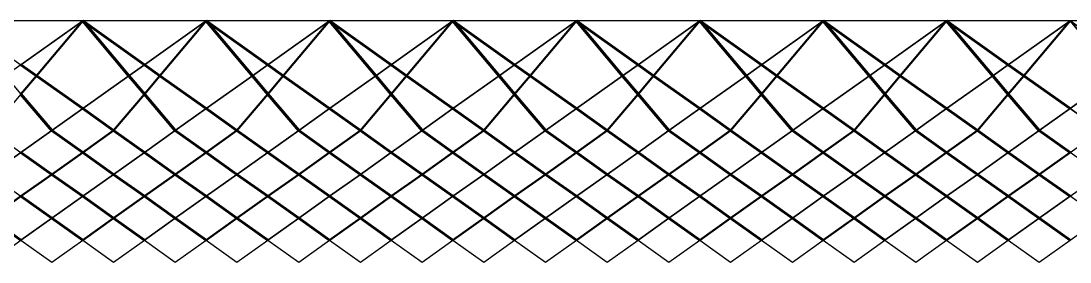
# Model space of a CAD drawing. Extents: x 0 to 143, y 53 to 59.
# Drawn here: x 92.1 to 118.2, y 52.94 to 58.95 of the extents above; entities that cross this region are included whole.
import ezdxf

# ---------------------------------------------------------------- set-up
doc = ezdxf.new("R2010")
doc.units = 0
doc.header["$MEASUREMENT"] = 0
doc.layers.add('Concrete bases', color=31, linetype='CONTINUOUS')
doc.layers.add('Faces', color=7, linetype='CONTINUOUS')
for name, color, linetype, lineweight in [('Tendons 1 internal', 50, 'CONTINUOUS', 50), ('Tendons 2 external', 201, 'CONTINUOUS', 35), ('Tendons 3 middle', 170, 'CONTINUOUS', 60)]:
    doc.layers.add(name, color=color, linetype=linetype, lineweight=lineweight)

msp = doc.modelspace()

# ---------------------------------------------------------------- linework, layer by layer
at = {"layer": 'Concrete bases'}
for points in [[(93.635, 58.948), (90.565, 58.948), (92.1, 57.857)], [(93.635, 58.948), (92.1, 57.857), (92.484, 57.584)], [(93.635, 58.948), (92.484, 57.584), (93.635, 56.765), (94.786, 57.584)], [(93.635, 58.948), (94.786, 57.584), (95.17, 57.857)], [(96.705, 58.948), (93.635, 58.948), (95.17, 57.857)], [(96.705, 58.948), (95.17, 57.857), (95.554, 57.584)], [(96.705, 58.948), (95.554, 57.584), (96.705, 56.765), (97.856, 57.584)], [(99.775, 58.948), (96.705, 58.948), (98.24, 57.857)], [(96.705, 58.948), (97.856, 57.584), (98.24, 57.857)], [(99.775, 58.948), (98.24, 57.857), (98.624, 57.584)], [(99.775, 58.948), (98.624, 57.584), (99.775, 56.765), (100.926, 57.584)], [(99.775, 58.948), (100.926, 57.584), (101.31, 57.857)], [(102.845, 58.948), (99.775, 58.948), (101.31, 57.857)], [(102.845, 58.948), (101.31, 57.857), (101.694, 57.584)], [(102.845, 58.948), (101.694, 57.584), (102.845, 56.765), (103.996, 57.584)], [(105.915, 58.948), (102.845, 58.948), (104.38, 57.857)], [(102.845, 58.948), (103.996, 57.584), (104.38, 57.857)], [(105.915, 58.948), (104.38, 57.857), (104.764, 57.584)], [(105.915, 58.948), (104.764, 57.584), (105.915, 56.765), (107.066, 57.584)], [(108.985, 58.948), (105.915, 58.948), (107.45, 57.857)], [(105.915, 58.948), (107.066, 57.584), (107.45, 57.857)], [(108.985, 58.948), (107.45, 57.857), (107.834, 57.584)], [(108.985, 58.948), (107.834, 57.584), (108.985, 56.765), (110.136, 57.584)], [(108.985, 58.948), (110.136, 57.584), (110.52, 57.857)], [(112.055, 58.948), (108.985, 58.948), (110.52, 57.857)], [(112.055, 58.948), (110.52, 57.857), (110.904, 57.584)], [(112.055, 58.948), (110.904, 57.584), (112.055, 56.765), (113.206, 57.584)], [(112.055, 58.948), (113.206, 57.584), (113.59, 57.857)], [(115.125, 58.948), (112.055, 58.948), (113.59, 57.857)], [(115.125, 58.948), (113.59, 57.857), (113.974, 57.584)], [(115.125, 58.948), (113.974, 57.584), (115.125, 56.765), (116.276, 57.584)], [(118.195, 58.948), (115.125, 58.948), (116.66, 57.857)], [(115.125, 58.948), (116.276, 57.584), (116.66, 57.857)], [(118.195, 58.948), (116.66, 57.857), (117.044, 57.584)], [(118.195, 58.948), (117.044, 57.584), (118.195, 56.765), (119.346, 57.584)], [(118.195, 58.948), (119.346, 57.584), (119.73, 57.857)], [(121.265, 58.948), (118.195, 58.948), (119.73, 57.857)], [(92.484, 57.584), (92.1, 57.857), (91.716, 57.584), (92.1, 57.129)], [(95.554, 57.584), (95.17, 57.857), (94.786, 57.584), (95.17, 57.129)], [(98.624, 57.584), (98.24, 57.857), (97.856, 57.584), (98.24, 57.129)], [(101.694, 57.584), (101.31, 57.857), (100.926, 57.584), (101.31, 57.129)], [(104.764, 57.584), (104.38, 57.857), (103.996, 57.584), (104.38, 57.129)], [(107.834, 57.584), (107.45, 57.857), (107.066, 57.584), (107.45, 57.129)], [(110.904, 57.584), (110.52, 57.857), (110.136, 57.584), (110.52, 57.129)], [(113.974, 57.584), (113.59, 57.857), (113.206, 57.584), (113.59, 57.129)], [(117.044, 57.584), (116.66, 57.857), (116.276, 57.584), (116.66, 57.129)], [(92.484, 57.584), (92.1, 57.129), (92.868, 56.219), (93.635, 56.765)], [(95.17, 57.129), (94.786, 57.584), (93.635, 56.765), (94.403, 56.219)], [(95.554, 57.584), (95.17, 57.129), (95.938, 56.219), (96.705, 56.765)], [(98.24, 57.129), (97.856, 57.584), (96.705, 56.765), (97.473, 56.219)], [(99.775, 56.765), (98.624, 57.584), (98.24, 57.129), (99.008, 56.219)], [(101.31, 57.129), (100.926, 57.584), (99.775, 56.765), (100.543, 56.219)], [(101.694, 57.584), (101.31, 57.129), (102.078, 56.219), (102.845, 56.765)], [(104.38, 57.129), (103.996, 57.584), (102.845, 56.765), (103.613, 56.219)], [(105.915, 56.765), (104.764, 57.584), (104.38, 57.129), (105.148, 56.219)], [(107.45, 57.129), (107.066, 57.584), (105.915, 56.765), (106.683, 56.219)], [(108.985, 56.765), (107.834, 57.584), (107.45, 57.129), (108.218, 56.219)], [(110.52, 57.129), (110.136, 57.584), (108.985, 56.765), (109.753, 56.219)], [(110.904, 57.584), (110.52, 57.129), (111.288, 56.219), (112.055, 56.765)], [(113.59, 57.129), (113.206, 57.584), (112.055, 56.765), (112.823, 56.219)], [(113.974, 57.584), (113.59, 57.129), (114.358, 56.219), (115.125, 56.765)], [(116.66, 57.129), (116.276, 57.584), (115.125, 56.765), (115.893, 56.219)], [(118.195, 56.765), (117.044, 57.584), (116.66, 57.129), (117.428, 56.219)], [(119.73, 57.129), (119.346, 57.584), (118.195, 56.765), (118.963, 56.219)], [(92.868, 56.219), (92.1, 57.129), (91.333, 56.219), (92.1, 55.673)], [(95.938, 56.219), (95.17, 57.129), (94.403, 56.219), (95.17, 55.673)], [(99.008, 56.219), (98.24, 57.129), (97.473, 56.219), (98.24, 55.673)], [(102.078, 56.219), (101.31, 57.129), (100.543, 56.219), (101.31, 55.673)], [(105.148, 56.219), (104.38, 57.129), (103.613, 56.219), (104.38, 55.673)], [(108.218, 56.219), (107.45, 57.129), (106.683, 56.219), (107.45, 55.673)], [(111.288, 56.219), (110.52, 57.129), (109.753, 56.219), (110.52, 55.673)], [(114.358, 56.219), (113.59, 57.129), (112.823, 56.219), (113.59, 55.673)], [(117.428, 56.219), (116.66, 57.129), (115.893, 56.219), (116.66, 55.673)], [(93.635, 56.765), (92.868, 56.219), (93.635, 55.673), (94.403, 56.219)], [(96.705, 56.765), (95.938, 56.219), (96.705, 55.673), (97.473, 56.219)], [(99.775, 56.765), (99.008, 56.219), (99.775, 55.673), (100.543, 56.219)], [(102.845, 56.765), (102.078, 56.219), (102.845, 55.673), (103.613, 56.219)], [(105.915, 56.765), (105.148, 56.219), (105.915, 55.673), (106.683, 56.219)], [(108.985, 56.765), (108.218, 56.219), (108.985, 55.673), (109.753, 56.219)], [(112.055, 56.765), (111.288, 56.219), (112.055, 55.673), (112.823, 56.219)], [(115.125, 56.765), (114.358, 56.219), (115.125, 55.673), (115.893, 56.219)], [(118.195, 56.765), (117.428, 56.219), (118.195, 55.673), (118.963, 56.219)], [(92.868, 56.219), (92.1, 55.673), (92.868, 55.128), (93.635, 55.673)], [(94.403, 56.219), (93.635, 55.673), (94.403, 55.128), (95.17, 55.673)], [(95.938, 56.219), (95.17, 55.673), (95.938, 55.128), (96.705, 55.673)], [(97.473, 56.219), (96.705, 55.673), (97.473, 55.128), (98.24, 55.673)], [(99.008, 56.219), (98.24, 55.673), (99.008, 55.128), (99.775, 55.673)], [(100.543, 56.219), (99.775, 55.673), (100.543, 55.128), (101.31, 55.673)], [(102.078, 56.219), (101.31, 55.673), (102.078, 55.128), (102.845, 55.673)], [(103.613, 56.219), (102.845, 55.673), (103.613, 55.128), (104.38, 55.673)], [(105.148, 56.219), (104.38, 55.673), (105.148, 55.128), (105.915, 55.673)], [(106.683, 56.219), (105.915, 55.673), (106.683, 55.128), (107.45, 55.673)], [(108.218, 56.219), (107.45, 55.673), (108.218, 55.128), (108.985, 55.673)], [(109.753, 56.219), (108.985, 55.673), (109.753, 55.128), (110.52, 55.673)], [(111.288, 56.219), (110.52, 55.673), (111.288, 55.128), (112.055, 55.673)], [(112.823, 56.219), (112.055, 55.673), (112.823, 55.128), (113.59, 55.673)], [(114.358, 56.219), (113.59, 55.673), (114.358, 55.128), (115.125, 55.673)], [(115.893, 56.219), (115.125, 55.673), (115.893, 55.128), (116.66, 55.673)], [(117.428, 56.219), (116.66, 55.673), (117.428, 55.128), (118.195, 55.673)], [(92.1, 55.673), (91.333, 55.128), (92.1, 54.582), (92.868, 55.128)], [(93.635, 55.673), (92.868, 55.128), (93.635, 54.582), (94.403, 55.128)], [(95.17, 55.673), (94.403, 55.128), (95.17, 54.582), (95.938, 55.128)], [(96.705, 55.673), (95.938, 55.128), (96.705, 54.582), (97.473, 55.128)], [(98.24, 55.673), (97.473, 55.128), (98.24, 54.582), (99.008, 55.128)], [(99.775, 55.673), (99.008, 55.128), (99.775, 54.582), (100.543, 55.128)], [(101.31, 55.673), (100.543, 55.128), (101.31, 54.582), (102.078, 55.128)], [(102.845, 55.673), (102.078, 55.128), (102.845, 54.582), (103.613, 55.128)], [(104.38, 55.673), (103.613, 55.128), (104.38, 54.582), (105.148, 55.128)], [(105.915, 55.673), (105.148, 55.128), (105.915, 54.582), (106.683, 55.128)], [(107.45, 55.673), (106.683, 55.128), (107.45, 54.582), (108.218, 55.128)], [(108.985, 55.673), (108.218, 55.128), (108.985, 54.582), (109.753, 55.128)], [(110.52, 55.673), (109.753, 55.128), (110.52, 54.582), (111.288, 55.128)], [(112.055, 55.673), (111.288, 55.128), (112.055, 54.582), (112.823, 55.128)], [(113.59, 55.673), (112.823, 55.128), (113.59, 54.582), (114.358, 55.128)], [(115.125, 55.673), (114.358, 55.128), (115.125, 54.582), (115.893, 55.128)], [(116.66, 55.673), (115.893, 55.128), (116.66, 54.582), (117.428, 55.128)], [(118.195, 55.673), (117.428, 55.128), (118.195, 54.582), (118.963, 55.128)], [(92.868, 55.128), (92.1, 54.582), (92.868, 54.036), (93.635, 54.582)], [(94.403, 55.128), (93.635, 54.582), (94.403, 54.036), (95.17, 54.582)], [(95.938, 55.128), (95.17, 54.582), (95.938, 54.036), (96.705, 54.582)], [(97.473, 55.128), (96.705, 54.582), (97.473, 54.036), (98.24, 54.582)], [(99.008, 55.128), (98.24, 54.582), (99.008, 54.036), (99.775, 54.582)], [(100.543, 55.128), (99.775, 54.582), (100.543, 54.036), (101.31, 54.582)], [(102.078, 55.128), (101.31, 54.582), (102.078, 54.036), (102.845, 54.582)], [(103.613, 55.128), (102.845, 54.582), (103.613, 54.036), (104.38, 54.582)], [(105.148, 55.128), (104.38, 54.582), (105.148, 54.036), (105.915, 54.582)], [(106.683, 55.128), (105.915, 54.582), (106.683, 54.036), (107.45, 54.582)], [(108.218, 55.128), (107.45, 54.582), (108.218, 54.036), (108.985, 54.582)], [(109.753, 55.128), (108.985, 54.582), (109.753, 54.036), (110.52, 54.582)], [(111.288, 55.128), (110.52, 54.582), (111.288, 54.036), (112.055, 54.582)], [(112.823, 55.128), (112.055, 54.582), (112.823, 54.036), (113.59, 54.582)], [(114.358, 55.128), (113.59, 54.582), (114.358, 54.036), (115.125, 54.582)], [(115.893, 55.128), (115.125, 54.582), (115.893, 54.036), (116.66, 54.582)], [(117.428, 55.128), (116.66, 54.582), (117.428, 54.036), (118.195, 54.582)], [(92.1, 54.582), (91.333, 54.036), (92.1, 53.49), (92.868, 54.036)], [(93.635, 54.582), (92.868, 54.036), (93.635, 53.49), (94.403, 54.036)], [(95.17, 54.582), (94.403, 54.036), (95.17, 53.49), (95.938, 54.036)], [(96.705, 54.582), (95.938, 54.036), (96.705, 53.49), (97.473, 54.036)], [(98.24, 54.582), (97.473, 54.036), (98.24, 53.49), (99.008, 54.036)], [(99.775, 54.582), (99.008, 54.036), (99.775, 53.49), (100.543, 54.036)], [(101.31, 54.582), (100.543, 54.036), (101.31, 53.49), (102.078, 54.036)], [(102.845, 54.582), (102.078, 54.036), (102.845, 53.49), (103.613, 54.036)], [(104.38, 54.582), (103.613, 54.036), (104.38, 53.49), (105.148, 54.036)], [(105.915, 54.582), (105.148, 54.036), (105.915, 53.49), (106.683, 54.036)], [(107.45, 54.582), (106.683, 54.036), (107.45, 53.49), (108.218, 54.036)], [(108.985, 54.582), (108.218, 54.036), (108.985, 53.49), (109.753, 54.036)], [(110.52, 54.582), (109.753, 54.036), (110.52, 53.49), (111.288, 54.036)], [(112.055, 54.582), (111.288, 54.036), (112.055, 53.49), (112.823, 54.036)], [(113.59, 54.582), (112.823, 54.036), (113.59, 53.49), (114.358, 54.036)], [(115.125, 54.582), (114.358, 54.036), (115.125, 53.49), (115.893, 54.036)], [(116.66, 54.582), (115.893, 54.036), (116.66, 53.49), (117.428, 54.036)], [(118.195, 54.582), (117.428, 54.036), (118.195, 53.49), (118.963, 54.036)], [(91.333, 54.036), (90.565, 53.49), (91.333, 52.944), (92.1, 53.49)], [(92.868, 54.036), (92.1, 53.49), (92.868, 52.944), (93.635, 53.49)], [(94.403, 54.036), (93.635, 53.49), (94.403, 52.944), (95.17, 53.49)], [(95.938, 54.036), (95.17, 53.49), (95.938, 52.944), (96.705, 53.49)], [(97.473, 54.036), (96.705, 53.49), (97.473, 52.944), (98.24, 53.49)], [(99.008, 54.036), (98.24, 53.49), (99.008, 52.944), (99.775, 53.49)], [(100.543, 54.036), (99.775, 53.49), (100.543, 52.944), (101.31, 53.49)], [(102.078, 54.036), (101.31, 53.49), (102.078, 52.944), (102.845, 53.49)], [(103.613, 54.036), (102.845, 53.49), (103.613, 52.944), (104.38, 53.49)], [(105.148, 54.036), (104.38, 53.49), (105.148, 52.944), (105.915, 53.49)], [(106.683, 54.036), (105.915, 53.49), (106.683, 52.944), (107.45, 53.49)], [(108.218, 54.036), (107.45, 53.49), (108.218, 52.944), (108.985, 53.49)], [(109.753, 54.036), (108.985, 53.49), (109.753, 52.944), (110.52, 53.49)], [(111.288, 54.036), (110.52, 53.49), (111.288, 52.944), (112.055, 53.49)], [(112.823, 54.036), (112.055, 53.49), (112.823, 52.944), (113.59, 53.49)], [(114.358, 54.036), (113.59, 53.49), (114.358, 52.944), (115.125, 53.49)], [(115.893, 54.036), (115.125, 53.49), (115.893, 52.944), (116.66, 53.49)], [(117.428, 54.036), (116.66, 53.49), (117.428, 52.944), (118.195, 53.49)]]:
    msp.add_lwpolyline(points, close=True, dxfattribs=at)
at = {"layer": 'Faces'}
for points in [[(93.635, 58.948), (90.565, 58.948), (92.1, 57.857)], [(93.635, 58.948), (92.1, 57.857), (92.484, 57.584)], [(93.635, 58.948), (92.484, 57.584), (93.635, 56.765), (94.786, 57.584)], [(93.635, 58.948), (94.786, 57.584), (95.17, 57.857)], [(96.705, 58.948), (93.635, 58.948), (95.17, 57.857)], [(96.705, 58.948), (95.17, 57.857), (95.554, 57.584)], [(96.705, 58.948), (95.554, 57.584), (96.705, 56.765), (97.856, 57.584)], [(99.775, 58.948), (96.705, 58.948), (98.24, 57.857)], [(96.705, 58.948), (97.856, 57.584), (98.24, 57.857)], [(99.775, 58.948), (98.24, 57.857), (98.624, 57.584)], [(99.775, 58.948), (98.624, 57.584), (99.775, 56.765), (100.926, 57.584)], [(99.775, 58.948), (100.926, 57.584), (101.31, 57.857)], [(102.845, 58.948), (99.775, 58.948), (101.31, 57.857)], [(102.845, 58.948), (101.31, 57.857), (101.694, 57.584)], [(102.845, 58.948), (101.694, 57.584), (102.845, 56.765), (103.996, 57.584)], [(105.915, 58.948), (102.845, 58.948), (104.38, 57.857)], [(102.845, 58.948), (103.996, 57.584), (104.38, 57.857)], [(105.915, 58.948), (104.38, 57.857), (104.764, 57.584)], [(105.915, 58.948), (104.764, 57.584), (105.915, 56.765), (107.066, 57.584)], [(108.985, 58.948), (105.915, 58.948), (107.45, 57.857)], [(105.915, 58.948), (107.066, 57.584), (107.45, 57.857)], [(108.985, 58.948), (107.45, 57.857), (107.834, 57.584)], [(108.985, 58.948), (107.834, 57.584), (108.985, 56.765), (110.136, 57.584)], [(108.985, 58.948), (110.136, 57.584), (110.52, 57.857)], [(112.055, 58.948), (108.985, 58.948), (110.52, 57.857)], [(112.055, 58.948), (110.52, 57.857), (110.904, 57.584)], [(112.055, 58.948), (110.904, 57.584), (112.055, 56.765), (113.206, 57.584)], [(112.055, 58.948), (113.206, 57.584), (113.59, 57.857)], [(115.125, 58.948), (112.055, 58.948), (113.59, 57.857)], [(115.125, 58.948), (113.59, 57.857), (113.974, 57.584)], [(115.125, 58.948), (113.974, 57.584), (115.125, 56.765), (116.276, 57.584)], [(118.195, 58.948), (115.125, 58.948), (116.66, 57.857)], [(115.125, 58.948), (116.276, 57.584), (116.66, 57.857)], [(118.195, 58.948), (116.66, 57.857), (117.044, 57.584)], [(118.195, 58.948), (117.044, 57.584), (118.195, 56.765), (119.346, 57.584)], [(118.195, 58.948), (119.346, 57.584), (119.73, 57.857)], [(121.265, 58.948), (118.195, 58.948), (119.73, 57.857)], [(92.484, 57.584), (92.1, 57.857), (91.716, 57.584), (92.1, 57.129)], [(95.554, 57.584), (95.17, 57.857), (94.786, 57.584), (95.17, 57.129)], [(98.624, 57.584), (98.24, 57.857), (97.856, 57.584), (98.24, 57.129)], [(101.694, 57.584), (101.31, 57.857), (100.926, 57.584), (101.31, 57.129)], [(104.764, 57.584), (104.38, 57.857), (103.996, 57.584), (104.38, 57.129)], [(107.834, 57.584), (107.45, 57.857), (107.066, 57.584), (107.45, 57.129)], [(110.904, 57.584), (110.52, 57.857), (110.136, 57.584), (110.52, 57.129)], [(113.974, 57.584), (113.59, 57.857), (113.206, 57.584), (113.59, 57.129)], [(117.044, 57.584), (116.66, 57.857), (116.276, 57.584), (116.66, 57.129)], [(92.484, 57.584), (92.1, 57.129), (92.868, 56.219), (93.635, 56.765)], [(95.17, 57.129), (94.786, 57.584), (93.635, 56.765), (94.403, 56.219)], [(95.554, 57.584), (95.17, 57.129), (95.938, 56.219), (96.705, 56.765)], [(98.24, 57.129), (97.856, 57.584), (96.705, 56.765), (97.473, 56.219)], [(99.775, 56.765), (98.624, 57.584), (98.24, 57.129), (99.008, 56.219)], [(101.31, 57.129), (100.926, 57.584), (99.775, 56.765), (100.543, 56.219)], [(101.694, 57.584), (101.31, 57.129), (102.078, 56.219), (102.845, 56.765)], [(104.38, 57.129), (103.996, 57.584), (102.845, 56.765), (103.613, 56.219)], [(105.915, 56.765), (104.764, 57.584), (104.38, 57.129), (105.148, 56.219)], [(107.45, 57.129), (107.066, 57.584), (105.915, 56.765), (106.683, 56.219)], [(108.985, 56.765), (107.834, 57.584), (107.45, 57.129), (108.218, 56.219)], [(110.52, 57.129), (110.136, 57.584), (108.985, 56.765), (109.753, 56.219)], [(110.904, 57.584), (110.52, 57.129), (111.288, 56.219), (112.055, 56.765)], [(113.59, 57.129), (113.206, 57.584), (112.055, 56.765), (112.823, 56.219)], [(113.974, 57.584), (113.59, 57.129), (114.358, 56.219), (115.125, 56.765)], [(116.66, 57.129), (116.276, 57.584), (115.125, 56.765), (115.893, 56.219)], [(118.195, 56.765), (117.044, 57.584), (116.66, 57.129), (117.428, 56.219)], [(119.73, 57.129), (119.346, 57.584), (118.195, 56.765), (118.963, 56.219)], [(92.868, 56.219), (92.1, 57.129), (91.333, 56.219), (92.1, 55.673)], [(95.938, 56.219), (95.17, 57.129), (94.403, 56.219), (95.17, 55.673)], [(99.008, 56.219), (98.24, 57.129), (97.473, 56.219), (98.24, 55.673)], [(102.078, 56.219), (101.31, 57.129), (100.543, 56.219), (101.31, 55.673)], [(105.148, 56.219), (104.38, 57.129), (103.613, 56.219), (104.38, 55.673)], [(108.218, 56.219), (107.45, 57.129), (106.683, 56.219), (107.45, 55.673)], [(111.288, 56.219), (110.52, 57.129), (109.753, 56.219), (110.52, 55.673)], [(114.358, 56.219), (113.59, 57.129), (112.823, 56.219), (113.59, 55.673)], [(117.428, 56.219), (116.66, 57.129), (115.893, 56.219), (116.66, 55.673)], [(93.635, 56.765), (92.868, 56.219), (93.635, 55.673), (94.403, 56.219)], [(96.705, 56.765), (95.938, 56.219), (96.705, 55.673), (97.473, 56.219)], [(99.775, 56.765), (99.008, 56.219), (99.775, 55.673), (100.543, 56.219)], [(102.845, 56.765), (102.078, 56.219), (102.845, 55.673), (103.613, 56.219)], [(105.915, 56.765), (105.148, 56.219), (105.915, 55.673), (106.683, 56.219)], [(108.985, 56.765), (108.218, 56.219), (108.985, 55.673), (109.753, 56.219)], [(112.055, 56.765), (111.288, 56.219), (112.055, 55.673), (112.823, 56.219)], [(115.125, 56.765), (114.358, 56.219), (115.125, 55.673), (115.893, 56.219)], [(118.195, 56.765), (117.428, 56.219), (118.195, 55.673), (118.963, 56.219)], [(92.868, 56.219), (92.1, 55.673), (92.868, 55.128), (93.635, 55.673)], [(94.403, 56.219), (93.635, 55.673), (94.403, 55.128), (95.17, 55.673)], [(95.938, 56.219), (95.17, 55.673), (95.938, 55.128), (96.705, 55.673)], [(97.473, 56.219), (96.705, 55.673), (97.473, 55.128), (98.24, 55.673)], [(99.008, 56.219), (98.24, 55.673), (99.008, 55.128), (99.775, 55.673)], [(100.543, 56.219), (99.775, 55.673), (100.543, 55.128), (101.31, 55.673)], [(102.078, 56.219), (101.31, 55.673), (102.078, 55.128), (102.845, 55.673)], [(103.613, 56.219), (102.845, 55.673), (103.613, 55.128), (104.38, 55.673)], [(105.148, 56.219), (104.38, 55.673), (105.148, 55.128), (105.915, 55.673)], [(106.683, 56.219), (105.915, 55.673), (106.683, 55.128), (107.45, 55.673)], [(108.218, 56.219), (107.45, 55.673), (108.218, 55.128), (108.985, 55.673)], [(109.753, 56.219), (108.985, 55.673), (109.753, 55.128), (110.52, 55.673)], [(111.288, 56.219), (110.52, 55.673), (111.288, 55.128), (112.055, 55.673)], [(112.823, 56.219), (112.055, 55.673), (112.823, 55.128), (113.59, 55.673)], [(114.358, 56.219), (113.59, 55.673), (114.358, 55.128), (115.125, 55.673)], [(115.893, 56.219), (115.125, 55.673), (115.893, 55.128), (116.66, 55.673)], [(117.428, 56.219), (116.66, 55.673), (117.428, 55.128), (118.195, 55.673)], [(92.1, 55.673), (91.333, 55.128), (92.1, 54.582), (92.868, 55.128)], [(93.635, 55.673), (92.868, 55.128), (93.635, 54.582), (94.403, 55.128)], [(95.17, 55.673), (94.403, 55.128), (95.17, 54.582), (95.938, 55.128)], [(96.705, 55.673), (95.938, 55.128), (96.705, 54.582), (97.473, 55.128)], [(98.24, 55.673), (97.473, 55.128), (98.24, 54.582), (99.008, 55.128)], [(99.775, 55.673), (99.008, 55.128), (99.775, 54.582), (100.543, 55.128)], [(101.31, 55.673), (100.543, 55.128), (101.31, 54.582), (102.078, 55.128)], [(102.845, 55.673), (102.078, 55.128), (102.845, 54.582), (103.613, 55.128)], [(104.38, 55.673), (103.613, 55.128), (104.38, 54.582), (105.148, 55.128)], [(105.915, 55.673), (105.148, 55.128), (105.915, 54.582), (106.683, 55.128)], [(107.45, 55.673), (106.683, 55.128), (107.45, 54.582), (108.218, 55.128)], [(108.985, 55.673), (108.218, 55.128), (108.985, 54.582), (109.753, 55.128)], [(110.52, 55.673), (109.753, 55.128), (110.52, 54.582), (111.288, 55.128)], [(112.055, 55.673), (111.288, 55.128), (112.055, 54.582), (112.823, 55.128)], [(113.59, 55.673), (112.823, 55.128), (113.59, 54.582), (114.358, 55.128)], [(115.125, 55.673), (114.358, 55.128), (115.125, 54.582), (115.893, 55.128)], [(116.66, 55.673), (115.893, 55.128), (116.66, 54.582), (117.428, 55.128)], [(118.195, 55.673), (117.428, 55.128), (118.195, 54.582), (118.963, 55.128)], [(92.868, 55.128), (92.1, 54.582), (92.868, 54.036), (93.635, 54.582)], [(94.403, 55.128), (93.635, 54.582), (94.403, 54.036), (95.17, 54.582)], [(95.938, 55.128), (95.17, 54.582), (95.938, 54.036), (96.705, 54.582)], [(97.473, 55.128), (96.705, 54.582), (97.473, 54.036), (98.24, 54.582)], [(99.008, 55.128), (98.24, 54.582), (99.008, 54.036), (99.775, 54.582)], [(100.543, 55.128), (99.775, 54.582), (100.543, 54.036), (101.31, 54.582)], [(102.078, 55.128), (101.31, 54.582), (102.078, 54.036), (102.845, 54.582)], [(103.613, 55.128), (102.845, 54.582), (103.613, 54.036), (104.38, 54.582)], [(105.148, 55.128), (104.38, 54.582), (105.148, 54.036), (105.915, 54.582)], [(106.683, 55.128), (105.915, 54.582), (106.683, 54.036), (107.45, 54.582)], [(108.218, 55.128), (107.45, 54.582), (108.218, 54.036), (108.985, 54.582)], [(109.753, 55.128), (108.985, 54.582), (109.753, 54.036), (110.52, 54.582)], [(111.288, 55.128), (110.52, 54.582), (111.288, 54.036), (112.055, 54.582)], [(112.823, 55.128), (112.055, 54.582), (112.823, 54.036), (113.59, 54.582)], [(114.358, 55.128), (113.59, 54.582), (114.358, 54.036), (115.125, 54.582)], [(115.893, 55.128), (115.125, 54.582), (115.893, 54.036), (116.66, 54.582)], [(117.428, 55.128), (116.66, 54.582), (117.428, 54.036), (118.195, 54.582)], [(92.1, 54.582), (91.333, 54.036), (92.1, 53.49), (92.868, 54.036)], [(93.635, 54.582), (92.868, 54.036), (93.635, 53.49), (94.403, 54.036)], [(95.17, 54.582), (94.403, 54.036), (95.17, 53.49), (95.938, 54.036)], [(96.705, 54.582), (95.938, 54.036), (96.705, 53.49), (97.473, 54.036)], [(98.24, 54.582), (97.473, 54.036), (98.24, 53.49), (99.008, 54.036)], [(99.775, 54.582), (99.008, 54.036), (99.775, 53.49), (100.543, 54.036)], [(101.31, 54.582), (100.543, 54.036), (101.31, 53.49), (102.078, 54.036)], [(102.845, 54.582), (102.078, 54.036), (102.845, 53.49), (103.613, 54.036)], [(104.38, 54.582), (103.613, 54.036), (104.38, 53.49), (105.148, 54.036)], [(105.915, 54.582), (105.148, 54.036), (105.915, 53.49), (106.683, 54.036)], [(107.45, 54.582), (106.683, 54.036), (107.45, 53.49), (108.218, 54.036)], [(108.985, 54.582), (108.218, 54.036), (108.985, 53.49), (109.753, 54.036)], [(110.52, 54.582), (109.753, 54.036), (110.52, 53.49), (111.288, 54.036)], [(112.055, 54.582), (111.288, 54.036), (112.055, 53.49), (112.823, 54.036)], [(113.59, 54.582), (112.823, 54.036), (113.59, 53.49), (114.358, 54.036)], [(115.125, 54.582), (114.358, 54.036), (115.125, 53.49), (115.893, 54.036)], [(116.66, 54.582), (115.893, 54.036), (116.66, 53.49), (117.428, 54.036)], [(118.195, 54.582), (117.428, 54.036), (118.195, 53.49), (118.963, 54.036)], [(91.333, 54.036), (90.565, 53.49), (91.333, 52.944), (92.1, 53.49)], [(92.868, 54.036), (92.1, 53.49), (92.868, 52.944), (93.635, 53.49)], [(94.403, 54.036), (93.635, 53.49), (94.403, 52.944), (95.17, 53.49)], [(95.938, 54.036), (95.17, 53.49), (95.938, 52.944), (96.705, 53.49)], [(97.473, 54.036), (96.705, 53.49), (97.473, 52.944), (98.24, 53.49)], [(99.008, 54.036), (98.24, 53.49), (99.008, 52.944), (99.775, 53.49)], [(100.543, 54.036), (99.775, 53.49), (100.543, 52.944), (101.31, 53.49)], [(102.078, 54.036), (101.31, 53.49), (102.078, 52.944), (102.845, 53.49)], [(103.613, 54.036), (102.845, 53.49), (103.613, 52.944), (104.38, 53.49)], [(105.148, 54.036), (104.38, 53.49), (105.148, 52.944), (105.915, 53.49)], [(106.683, 54.036), (105.915, 53.49), (106.683, 52.944), (107.45, 53.49)], [(108.218, 54.036), (107.45, 53.49), (108.218, 52.944), (108.985, 53.49)], [(109.753, 54.036), (108.985, 53.49), (109.753, 52.944), (110.52, 53.49)], [(111.288, 54.036), (110.52, 53.49), (111.288, 52.944), (112.055, 53.49)], [(112.823, 54.036), (112.055, 53.49), (112.823, 52.944), (113.59, 53.49)], [(114.358, 54.036), (113.59, 53.49), (114.358, 52.944), (115.125, 53.49)], [(115.893, 54.036), (115.125, 53.49), (115.893, 52.944), (116.66, 53.49)], [(117.428, 54.036), (116.66, 53.49), (117.428, 52.944), (118.195, 53.49)]]:
    msp.add_3dface(points, dxfattribs=at)
at = {"layer": 'Tendons 1 internal', "linetype": 'Continuous', "ltscale": 250}
for p, q in [((93.635, 58.948, 0.4), (92.484, 57.584, 0.4)), ((95.554, 57.584, 0.4), (96.705, 58.948, 0.4)), ((99.775, 58.948, 0.4), (98.624, 57.584, 0.4)), ((101.694, 57.584, 0.4), (102.845, 58.948, 0.4)), ((105.915, 58.948, 0.4), (104.764, 57.584, 0.4)), ((108.985, 58.948, 0.4), (107.834, 57.584, 0.4)), ((112.055, 58.948, 0.4), (110.904, 57.584, 0.4)), ((113.974, 57.584, 0.4), (115.125, 58.948, 0.4)), ((118.195, 58.948, 0.4), (117.044, 57.584, 0.4)), ((92.1, 57.129, 0.4), (92.484, 57.584, 0.4)), ((95.17, 57.129, 0.4), (95.554, 57.584, 0.4)), ((98.624, 57.584, 0.4), (98.24, 57.129, 0.4)), ((101.31, 57.129, 0.4), (101.694, 57.584, 0.4)), ((104.764, 57.584, 0.4), (104.38, 57.129, 0.4)), ((107.45, 57.129, 0.4), (107.834, 57.584, 0.4)), ((110.904, 57.584, 0.4), (110.52, 57.129, 0.4)), ((113.974, 57.584, 0.4), (113.59, 57.129, 0.4)), ((117.044, 57.584, 0.4), (116.66, 57.129, 0.4)), ((94.403, 56.219, 0.4), (95.17, 57.129, 0.4)), ((97.473, 56.219, 0.4), (98.24, 57.129, 0.4)), ((100.543, 56.219, 0.4), (101.31, 57.129, 0.4)), ((103.613, 56.219, 0.4), (104.38, 57.129, 0.4)), ((107.45, 57.129, 0.4), (106.683, 56.219, 0.4)), ((109.753, 56.219, 0.4), (110.52, 57.129, 0.4)), ((113.59, 57.129, 0.4), (112.823, 56.219, 0.4)), ((115.893, 56.219, 0.4), (116.66, 57.129, 0.4)), ((93.635, 55.673, 0.4), (94.403, 56.219, 0.4)), ((96.705, 55.673, 0.4), (97.473, 56.219, 0.4)), ((99.775, 55.673, 0.4), (100.543, 56.219, 0.4)), ((103.613, 56.219, 0.4), (102.845, 55.673, 0.4)), ((105.915, 55.673, 0.4), (106.683, 56.219, 0.4)), ((108.985, 55.673, 0.4), (109.753, 56.219, 0.4)), ((112.055, 55.673, 0.4), (112.823, 56.219, 0.4)), ((115.893, 56.219, 0.4), (115.125, 55.673, 0.4)), ((93.635, 55.673, 0.4), (92.868, 55.128, 0.4)), ((95.938, 55.128, 0.4), (96.705, 55.673, 0.4)), ((99.775, 55.673, 0.4), (99.008, 55.128, 0.4)), ((102.078, 55.128, 0.4), (102.845, 55.673, 0.4)), ((105.148, 55.128, 0.4), (105.915, 55.673, 0.4)), ((108.218, 55.128, 0.4), (108.985, 55.673, 0.4)), ((111.288, 55.128, 0.4), (112.055, 55.673, 0.4)), ((114.358, 55.128, 0.4), (115.125, 55.673, 0.4)), ((117.428, 55.128, 0.4), (118.195, 55.673, 0.4)), ((92.1, 54.582, 0.4), (92.868, 55.128, 0.4)), ((95.17, 54.582, 0.4), (95.938, 55.128, 0.4)), ((98.24, 54.582, 0.4), (99.008, 55.128, 0.4)), ((102.078, 55.128, 0.4), (101.31, 54.582, 0.4)), ((104.38, 54.582, 0.4), (105.148, 55.128, 0.4)), ((108.218, 55.128, 0.4), (107.45, 54.582, 0.4)), ((111.288, 55.128, 0.4), (110.52, 54.582, 0.4)), ((114.358, 55.128, 0.4), (113.59, 54.582, 0.4)), ((116.66, 54.582, 0.4), (117.428, 55.128, 0.4)), ((92.1, 54.582, 0.4), (91.333, 54.036, 0.4)), ((95.17, 54.582, 0.4), (94.403, 54.036, 0.4)), ((97.473, 54.036, 0.4), (98.24, 54.582, 0.4)), ((100.543, 54.036, 0.4), (101.31, 54.582, 0.4)), ((103.613, 54.036, 0.4), (104.38, 54.582, 0.4)), ((106.683, 54.036, 0.4), (107.45, 54.582, 0.4)), ((110.52, 54.582, 0.4), (109.753, 54.036, 0.4)), ((112.823, 54.036, 0.4), (113.59, 54.582, 0.4)), ((116.66, 54.582, 0.4), (115.893, 54.036, 0.4)), ((93.635, 53.49, 0.4), (94.403, 54.036, 0.4)), ((96.705, 53.49, 0.4), (97.473, 54.036, 0.4)), ((100.543, 54.036, 0.4), (99.775, 53.49, 0.4)), ((102.845, 53.49, 0.4), (103.613, 54.036, 0.4)), ((106.683, 54.036, 0.4), (105.915, 53.49, 0.4)), ((109.753, 54.036, 0.4), (108.985, 53.49, 0.4)), ((112.055, 53.49, 0.4), (112.823, 54.036, 0.4)), ((115.893, 54.036, 0.4), (115.125, 53.49, 0.4))]:
    msp.add_line(p, q, dxfattribs=at)
at = {"layer": 'Tendons 2 external', "linetype": 'Continuous', "ltscale": 250}
for p, q in [((93.635, 58.948, 0.9), (92.1, 57.857, 0.9)), ((95.17, 57.857, 0.9), (96.705, 58.948, 0.9)), ((98.24, 57.857, 0.9), (99.775, 58.948, 0.9)), ((102.845, 58.948, 0.9), (101.31, 57.857, 0.9)), ((104.38, 57.857, 0.9), (105.915, 58.948, 0.9)), ((108.985, 58.948, 0.9), (107.45, 57.857, 0.9)), ((112.055, 58.948, 0.9), (110.52, 57.857, 0.9)), ((115.125, 58.948, 0.9), (113.59, 57.857, 0.9)), ((118.195, 58.948, 0.9), (116.66, 57.857, 0.9)), ((95.17, 57.857, 0.9), (94.786, 57.584, 0.9)), ((97.856, 57.584, 0.9), (98.24, 57.857, 0.9)), ((100.926, 57.584, 0.9), (101.31, 57.857, 0.9)), ((103.996, 57.584, 0.9), (104.38, 57.857, 0.9)), ((107.45, 57.857, 0.9), (107.066, 57.584, 0.9)), ((110.52, 57.857, 0.9), (110.136, 57.584, 0.9)), ((113.59, 57.857, 0.9), (113.206, 57.584, 0.9)), ((116.276, 57.584, 0.9), (116.66, 57.857, 0.9)), ((94.786, 57.584, 0.9), (93.635, 56.765, 0.9)), ((97.856, 57.584, 0.9), (96.705, 56.765, 0.9)), ((99.775, 56.765, 0.9), (100.926, 57.584, 0.9)), ((103.996, 57.584, 0.9), (102.845, 56.765, 0.9)), ((105.915, 56.765, 0.9), (107.066, 57.584, 0.9)), ((108.985, 56.765, 0.9), (110.136, 57.584, 0.9)), ((113.206, 57.584, 0.9), (112.055, 56.765, 0.9)), ((116.276, 57.584, 0.9), (115.125, 56.765, 0.9)), ((92.868, 56.219, 0.9), (93.635, 56.765, 0.9)), ((96.705, 56.765, 0.9), (95.938, 56.219, 0.9)), ((99.775, 56.765, 0.9), (99.008, 56.219, 0.9)), ((102.078, 56.219, 0.9), (102.845, 56.765, 0.9)), ((105.148, 56.219, 0.9), (105.915, 56.765, 0.9)), ((108.985, 56.765, 0.9), (108.218, 56.219, 0.9)), ((111.288, 56.219, 0.9), (112.055, 56.765, 0.9)), ((115.125, 56.765, 0.9), (114.358, 56.219, 0.9)), ((117.428, 56.219, 0.9), (118.195, 56.765, 0.9)), ((92.868, 56.219, 0.9), (92.1, 55.673, 0.9)), ((95.938, 56.219, 0.9), (95.17, 55.673, 0.9)), ((98.24, 55.673, 0.9), (99.008, 56.219, 0.9)), ((102.078, 56.219, 0.9), (101.31, 55.673, 0.9)), ((105.148, 56.219, 0.9), (104.38, 55.673, 0.9)), ((107.45, 55.673, 0.9), (108.218, 56.219, 0.9)), ((111.288, 56.219, 0.9), (110.52, 55.673, 0.9)), ((114.358, 56.219, 0.9), (113.59, 55.673, 0.9)), ((117.428, 56.219, 0.9), (116.66, 55.673, 0.9)), ((91.333, 55.128, 0.9), (92.1, 55.673, 0.9)), ((95.17, 55.673, 0.9), (94.403, 55.128, 0.9)), ((97.473, 55.128, 0.9), (98.24, 55.673, 0.9)), ((101.31, 55.673, 0.9), (100.543, 55.128, 0.9)), ((103.613, 55.128, 0.9), (104.38, 55.673, 0.9)), ((107.45, 55.673, 0.9), (106.683, 55.128, 0.9)), ((110.52, 55.673, 0.9), (109.753, 55.128, 0.9)), ((112.823, 55.128, 0.9), (113.59, 55.673, 0.9)), ((115.893, 55.128, 0.9), (116.66, 55.673, 0.9)), ((93.635, 54.582, 0.9), (94.403, 55.128, 0.9)), ((97.473, 55.128, 0.9), (96.705, 54.582, 0.9)), ((100.543, 55.128, 0.9), (99.775, 54.582, 0.9)), ((102.845, 54.582, 0.9), (103.613, 55.128, 0.9)), ((105.915, 54.582, 0.9), (106.683, 55.128, 0.9)), ((108.985, 54.582, 0.9), (109.753, 55.128, 0.9)), ((112.055, 54.582, 0.9), (112.823, 55.128, 0.9)), ((115.893, 55.128, 0.9), (115.125, 54.582, 0.9)), ((93.635, 54.582, 0.9), (92.868, 54.036, 0.9)), ((95.938, 54.036, 0.9), (96.705, 54.582, 0.9)), ((99.775, 54.582, 0.9), (99.008, 54.036, 0.9)), ((102.078, 54.036, 0.9), (102.845, 54.582, 0.9)), ((105.915, 54.582, 0.9), (105.148, 54.036, 0.9)), ((108.218, 54.036, 0.9), (108.985, 54.582, 0.9)), ((111.288, 54.036, 0.9), (112.055, 54.582, 0.9)), ((114.358, 54.036, 0.9), (115.125, 54.582, 0.9)), ((118.195, 54.582, 0.9), (117.428, 54.036, 0.9)), ((92.868, 54.036, 0.9), (92.1, 53.49, 0.9)), ((95.17, 53.49, 0.9), (95.938, 54.036, 0.9)), ((99.008, 54.036, 0.9), (98.24, 53.49, 0.9)), ((101.31, 53.49, 0.9), (102.078, 54.036, 0.9)), ((104.38, 53.49, 0.9), (105.148, 54.036, 0.9)), ((108.218, 54.036, 0.9), (107.45, 53.49, 0.9)), ((110.52, 53.49, 0.9), (111.288, 54.036, 0.9)), ((113.59, 53.49, 0.9), (114.358, 54.036, 0.9)), ((116.66, 53.49, 0.9), (117.428, 54.036, 0.9))]:
    msp.add_line(p, q, dxfattribs=at)
at = {"layer": 'Tendons 3 middle', "linetype": 'Continuous', "ltscale": 250}
for p, q in [((93.635, 58.948, 0.65), (95.17, 57.857, 0.65)), ((94.786, 57.584, 0.65), (93.635, 58.948, 0.65)), ((96.705, 58.948, 0.65), (97.856, 57.584, 0.65)), ((96.705, 58.948, 0.65), (98.24, 57.857, 0.65)), ((99.775, 58.948, 0.65), (101.31, 57.857, 0.65)), ((100.926, 57.584, 0.65), (99.775, 58.948, 0.65)), ((104.38, 57.857, 0.65), (102.845, 58.948, 0.65)), ((103.996, 57.584, 0.65), (102.845, 58.948, 0.65)), ((105.915, 58.948, 0.65), (107.45, 57.857, 0.65)), ((107.066, 57.584, 0.65), (105.915, 58.948, 0.65)), ((108.985, 58.948, 0.65), (110.136, 57.584, 0.65)), ((110.52, 57.857, 0.65), (108.985, 58.948, 0.65)), ((110.136, 57.584, 0.65), (108.985, 58.948, 0.65)), ((113.59, 57.857, 0.65), (112.055, 58.948, 0.65)), ((113.206, 57.584, 0.65), (112.055, 58.948, 0.65)), ((115.125, 58.948, 0.65), (116.276, 57.584, 0.65)), ((115.125, 58.948, 0.65), (116.66, 57.857, 0.65)), ((92.484, 57.584, 0.65), (92.1, 57.857, 0.65)), ((95.554, 57.584, 0.65), (95.17, 57.857, 0.65)), ((98.624, 57.584, 0.65), (98.24, 57.857, 0.65)), ((101.31, 57.857, 0.65), (101.694, 57.584, 0.65)), ((104.38, 57.857, 0.65), (104.764, 57.584, 0.65)), ((107.45, 57.857, 0.65), (107.834, 57.584, 0.65)), ((110.904, 57.584, 0.65), (110.52, 57.857, 0.65)), ((113.59, 57.857, 0.65), (113.974, 57.584, 0.65)), ((116.66, 57.857, 0.65), (117.044, 57.584, 0.65)), ((93.635, 56.765, 0.65), (92.484, 57.584, 0.65)), ((95.17, 57.129, 0.65), (94.786, 57.584, 0.65)), ((95.554, 57.584, 0.65), (96.705, 56.765, 0.65)), ((97.856, 57.584, 0.65), (98.24, 57.129, 0.65)), ((99.775, 56.765, 0.65), (98.624, 57.584, 0.65)), ((100.926, 57.584, 0.65), (101.31, 57.129, 0.65)), ((102.845, 56.765, 0.65), (101.694, 57.584, 0.65)), ((104.38, 57.129, 0.65), (103.996, 57.584, 0.65)), ((104.764, 57.584, 0.65), (105.915, 56.765, 0.65)), ((107.45, 57.129, 0.65), (107.066, 57.584, 0.65)), ((108.985, 56.765, 0.65), (107.834, 57.584, 0.65)), ((110.136, 57.584, 0.65), (110.52, 57.129, 0.65)), ((112.055, 56.765, 0.65), (110.904, 57.584, 0.65)), ((113.206, 57.584, 0.65), (113.59, 57.129, 0.65)), ((113.974, 57.584, 0.65), (115.125, 56.765, 0.65)), ((116.66, 57.129, 0.65), (116.276, 57.584, 0.65)), ((118.195, 56.765, 0.65), (117.044, 57.584, 0.65)), ((92.868, 56.219, 0.65), (92.1, 57.129, 0.65)), ((95.938, 56.219, 0.65), (95.17, 57.129, 0.65)), ((99.008, 56.219, 0.65), (98.24, 57.129, 0.65)), ((102.078, 56.219, 0.65), (101.31, 57.129, 0.65)), ((105.148, 56.219, 0.65), (104.38, 57.129, 0.65)), ((108.218, 56.219, 0.65), (107.45, 57.129, 0.65)), ((111.288, 56.219, 0.65), (110.52, 57.129, 0.65)), ((113.59, 57.129, 0.65), (114.358, 56.219, 0.65)), ((117.428, 56.219, 0.65), (116.66, 57.129, 0.65)), ((94.403, 56.219, 0.65), (93.635, 56.765, 0.65)), ((96.705, 56.765, 0.65), (97.473, 56.219, 0.65)), ((99.775, 56.765, 0.65), (100.543, 56.219, 0.65)), ((102.845, 56.765, 0.65), (103.613, 56.219, 0.65)), ((105.915, 56.765, 0.65), (106.683, 56.219, 0.65)), ((109.753, 56.219, 0.65), (108.985, 56.765, 0.65)), ((112.823, 56.219, 0.65), (112.055, 56.765, 0.65)), ((115.125, 56.765, 0.65), (115.893, 56.219, 0.65)), ((92.868, 56.219, 0.65), (93.635, 55.673, 0.65)), ((95.17, 55.673, 0.65), (94.403, 56.219, 0.65)), ((96.705, 55.673, 0.65), (95.938, 56.219, 0.65)), ((98.24, 55.673, 0.65), (97.473, 56.219, 0.65)), ((99.775, 55.673, 0.65), (99.008, 56.219, 0.65)), ((101.31, 55.673, 0.65), (100.543, 56.219, 0.65)), ((102.845, 55.673, 0.65), (102.078, 56.219, 0.65)), ((103.613, 56.219, 0.65), (104.38, 55.673, 0.65)), ((105.148, 56.219, 0.65), (105.915, 55.673, 0.65)), ((107.45, 55.673, 0.65), (106.683, 56.219, 0.65)), ((108.218, 56.219, 0.65), (108.985, 55.673, 0.65)), ((110.52, 55.673, 0.65), (109.753, 56.219, 0.65)), ((112.055, 55.673, 0.65), (111.288, 56.219, 0.65)), ((112.823, 56.219, 0.65), (113.59, 55.673, 0.65)), ((114.358, 56.219, 0.65), (115.125, 55.673, 0.65)), ((116.66, 55.673, 0.65), (115.893, 56.219, 0.65)), ((117.428, 56.219, 0.65), (118.195, 55.673, 0.65)), ((92.868, 55.128, 0.65), (92.1, 55.673, 0.65)), ((94.403, 55.128, 0.65), (93.635, 55.673, 0.65)), ((95.938, 55.128, 0.65), (95.17, 55.673, 0.65)), ((97.473, 55.128, 0.65), (96.705, 55.673, 0.65)), ((99.008, 55.128, 0.65), (98.24, 55.673, 0.65)), ((100.543, 55.128, 0.65), (99.775, 55.673, 0.65)), ((102.078, 55.128, 0.65), (101.31, 55.673, 0.65)), ((102.845, 55.673, 0.65), (103.613, 55.128, 0.65)), ((105.148, 55.128, 0.65), (104.38, 55.673, 0.65)), ((105.915, 55.673, 0.65), (106.683, 55.128, 0.65)), ((108.218, 55.128, 0.65), (107.45, 55.673, 0.65)), ((109.753, 55.128, 0.65), (108.985, 55.673, 0.65)), ((110.52, 55.673, 0.65), (111.288, 55.128, 0.65)), ((112.055, 55.673, 0.65), (112.823, 55.128, 0.65)), ((113.59, 55.673, 0.65), (114.358, 55.128, 0.65)), ((115.125, 55.673, 0.65), (115.893, 55.128, 0.65)), ((117.428, 55.128, 0.65), (116.66, 55.673, 0.65)), ((92.868, 55.128, 0.65), (93.635, 54.582, 0.65)), ((95.17, 54.582, 0.65), (94.403, 55.128, 0.65)), ((95.938, 55.128, 0.65), (96.705, 54.582, 0.65)), ((98.24, 54.582, 0.65), (97.473, 55.128, 0.65)), ((99.008, 55.128, 0.65), (99.775, 54.582, 0.65)), ((100.543, 55.128, 0.65), (101.31, 54.582, 0.65)), ((102.845, 54.582, 0.65), (102.078, 55.128, 0.65)), ((103.613, 55.128, 0.65), (104.38, 54.582, 0.65)), ((105.915, 54.582, 0.65), (105.148, 55.128, 0.65)), ((106.683, 55.128, 0.65), (107.45, 54.582, 0.65)), ((108.985, 54.582, 0.65), (108.218, 55.128, 0.65)), ((109.753, 55.128, 0.65), (110.52, 54.582, 0.65)), ((111.288, 55.128, 0.65), (112.055, 54.582, 0.65)), ((113.59, 54.582, 0.65), (112.823, 55.128, 0.65)), ((114.358, 55.128, 0.65), (115.125, 54.582, 0.65)), ((115.893, 55.128, 0.65), (116.66, 54.582, 0.65)), ((118.195, 54.582, 0.65), (117.428, 55.128, 0.65)), ((92.868, 54.036, 0.65), (92.1, 54.582, 0.65)), ((93.635, 54.582, 0.65), (94.403, 54.036, 0.65)), ((95.938, 54.036, 0.65), (95.17, 54.582, 0.65)), ((97.473, 54.036, 0.65), (96.705, 54.582, 0.65)), ((98.24, 54.582, 0.65), (99.008, 54.036, 0.65)), ((100.543, 54.036, 0.65), (99.775, 54.582, 0.65)), ((102.078, 54.036, 0.65), (101.31, 54.582, 0.65)), ((103.613, 54.036, 0.65), (102.845, 54.582, 0.65)), ((104.38, 54.582, 0.65), (105.148, 54.036, 0.65)), ((105.915, 54.582, 0.65), (106.683, 54.036, 0.65)), ((108.218, 54.036, 0.65), (107.45, 54.582, 0.65)), ((108.985, 54.582, 0.65), (109.753, 54.036, 0.65)), ((111.288, 54.036, 0.65), (110.52, 54.582, 0.65)), ((112.823, 54.036, 0.65), (112.055, 54.582, 0.65)), ((114.358, 54.036, 0.65), (113.59, 54.582, 0.65)), ((115.893, 54.036, 0.65), (115.125, 54.582, 0.65)), ((116.66, 54.582, 0.65), (117.428, 54.036, 0.65)), ((91.333, 54.036, 0.65), (92.1, 53.49, 0.65)), ((93.635, 53.49, 0.65), (92.868, 54.036, 0.65)), ((95.17, 53.49, 0.65), (94.403, 54.036, 0.65)), ((96.705, 53.49, 0.65), (95.938, 54.036, 0.65)), ((97.473, 54.036, 0.65), (98.24, 53.49, 0.65)), ((99.008, 54.036, 0.65), (99.775, 53.49, 0.65)), ((101.31, 53.49, 0.65), (100.543, 54.036, 0.65)), ((102.078, 54.036, 0.65), (102.845, 53.49, 0.65)), ((104.38, 53.49, 0.65), (103.613, 54.036, 0.65)), ((105.915, 53.49, 0.65), (105.148, 54.036, 0.65)), ((107.45, 53.49, 0.65), (106.683, 54.036, 0.65)), ((108.985, 53.49, 0.65), (108.218, 54.036, 0.65)), ((109.753, 54.036, 0.65), (110.52, 53.49, 0.65)), ((111.288, 54.036, 0.65), (112.055, 53.49, 0.65)), ((113.59, 53.49, 0.65), (112.823, 54.036, 0.65)), ((114.358, 54.036, 0.65), (115.125, 53.49, 0.65)), ((116.66, 53.49, 0.65), (115.893, 54.036, 0.65)), ((117.428, 54.036, 0.65), (118.195, 53.49, 0.65))]:
    msp.add_line(p, q, dxfattribs=at)

doc.saveas('drawing.dxf')
